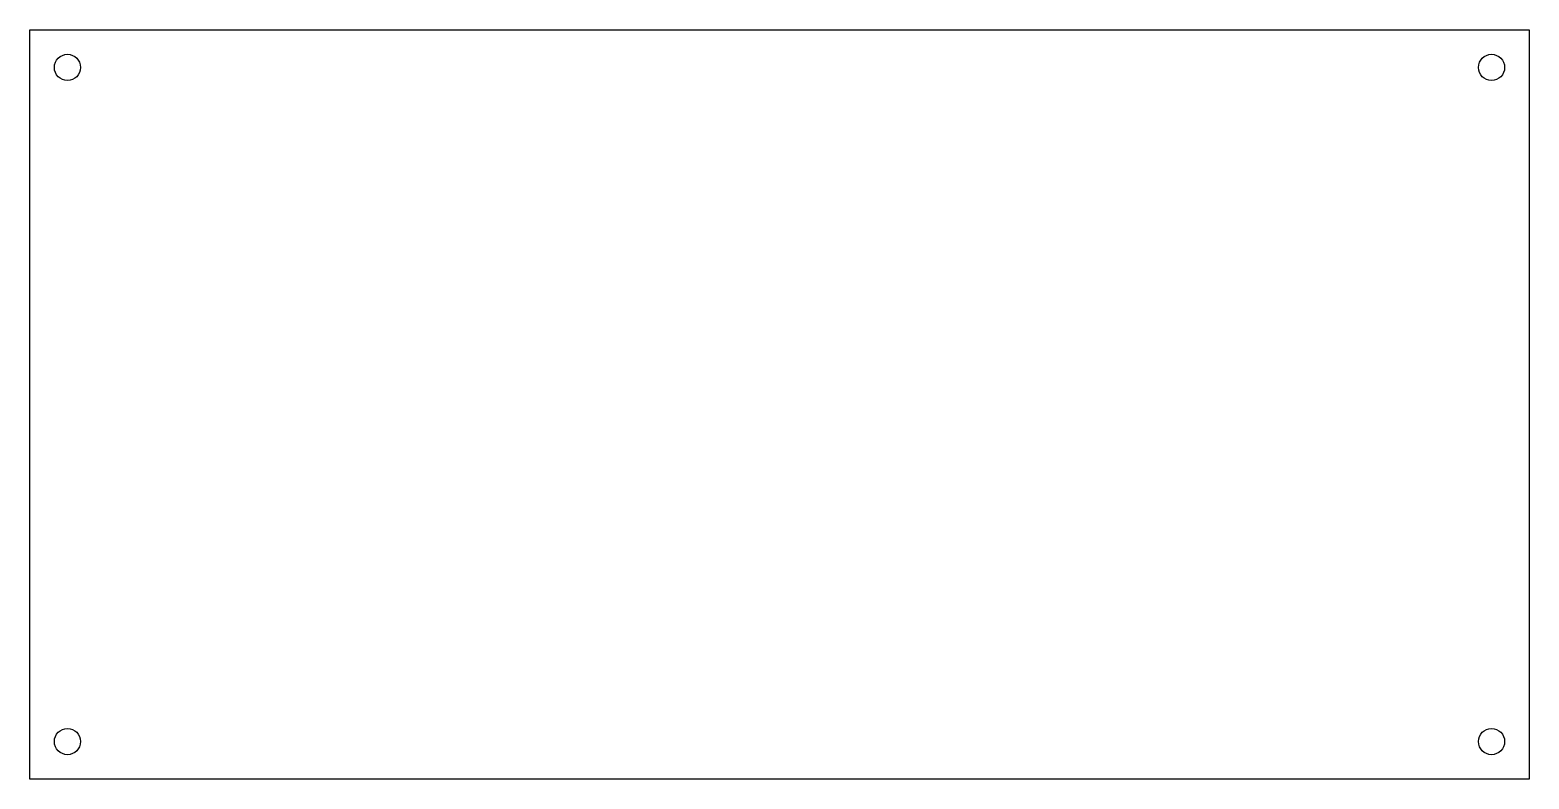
# Model space of a CAD drawing. Header units: millimetres. Extents: x 0 to 200, y 0 to 100.
import ezdxf

# ---------------------------------------------------------------- set-up
doc = ezdxf.new("R2010")
doc.units = ezdxf.units.MM
doc.layers.get('0').update_dxf_attribs({"linetype": 'CONTINUOUS'})

msp = doc.modelspace()

# ---------------------------------------------------------------- linework, layer by layer
msp.add_lwpolyline([(200, 0), (0, 0), (0, 100), (200, 100)], close=True)
for centre in [(5, 95), (195, 95), (5, 5), (195, 5)]:
    msp.add_circle(centre, 1.75)

doc.saveas('drawing.dxf')
